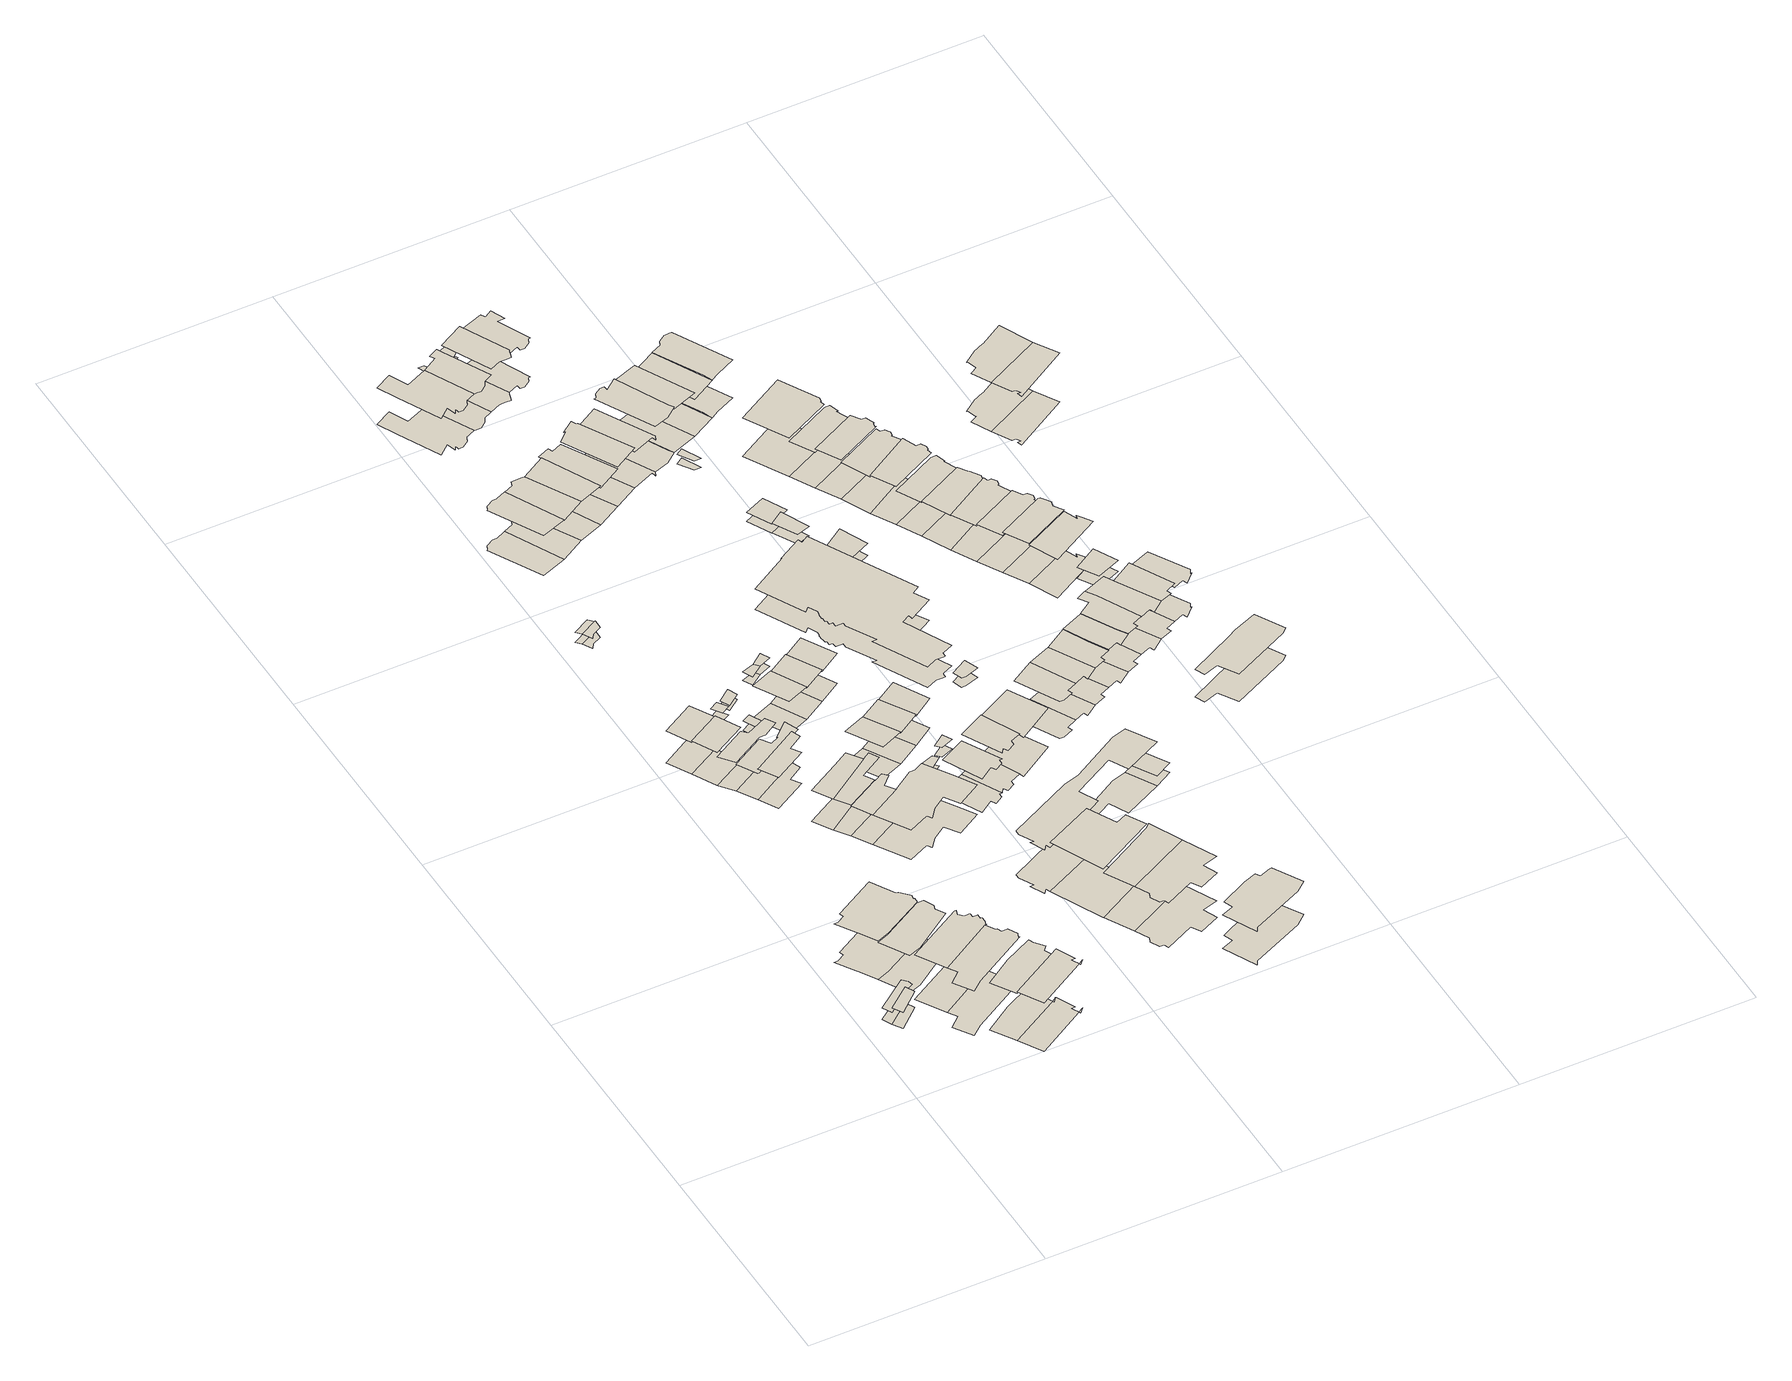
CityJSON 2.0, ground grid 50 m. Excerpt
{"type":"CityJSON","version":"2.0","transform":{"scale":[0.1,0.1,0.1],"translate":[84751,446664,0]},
"CityObjects":{
"building1":{"type":"Building","attributes":{"yearOfConstruction":"1922-01-01Z","measuredHeight":4.08,"storeysAboveGround":1},"geometry":[{"type":"MultiSurface","lod":"1.2","boundaries":[[[0,1,2,3]],[[4,5,6,7]]]}]},
"building2":{"type":"Building","attributes":{"yearOfConstruction":"1923-01-01Z","measuredHeight":2.95,"storeysAboveGround":0},"geometry":[{"type":"MultiSurface","lod":"1.2","boundaries":[[[3,2,8,9,10,11]],[[12,13,14,15,16,17]]]}]},
"building3":{"type":"Building","attributes":{"yearOfConstruction":"1924-01-01Z","measuredHeight":9.67,"storeysAboveGround":3},"geometry":[{"type":"MultiSurface","lod":"1.2","boundaries":[[[18,19,20,21,22,23,24,25,26,27,28,29,30,31,32,33,34,35,36]],[[37,38,39,40,41,42,43,44,45,46,47,48,49,50,51,52,53,54,55]]]}]},
"building4":{"type":"Building","attributes":{"yearOfConstruction":"1923-01-01Z","measuredHeight":9.36,"storeysAboveGround":3},"geometry":[{"type":"MultiSurface","lod":"1.2","boundaries":[[[56,57,58,25,24,23,59,60,61,62,63]],[[64,65,66,67,68,69,70,71,72,73,74]]]}]},
"building5":{"type":"Building","attributes":{"yearOfConstruction":"1922-01-01Z","measuredHeight":11.2,"storeysAboveGround":3},"geometry":[{"type":"MultiSurface","lod":"1.2","boundaries":[[[75,76,77,78,79,80,81,82,81,83,84,85,86,87,88,89,90,91,92,93,94,95,96,97,98,99,100,101,102,103,104,105,106,107,108]],[[109,110,111,112,113,114,115,116,115,117,118,119,120,121,122,123,124,125,126,127,128,129,130,131,132,133,134,135,136,137,138,139,140,141,142]]]}]},
"building6":{"type":"Building","attributes":{"yearOfConstruction":"1922-01-01Z","measuredHeight":11.16,"storeysAboveGround":3},"geometry":[{"type":"MultiSurface","lod":"1.2","boundaries":[[[143,144,145,146,147,148,149,150,151,152,78,77,153,154]],[[155,156,157,158,159,160,161,162,163,164,112,111,165,166]]]}]},
"building7":{"type":"Building","attributes":{"yearOfConstruction":"1925-01-01Z","measuredHeight":11.78,"storeysAboveGround":3},"geometry":[{"type":"MultiSurface","lod":"1.2","boundaries":[[[167,168,169,170,171,172,173,174,175,176]],[[177,178,179,180,181,182,183,184,185,186]]]}]},
"building8":{"type":"Building","attributes":{"yearOfConstruction":"2008-01-01Z","measuredHeight":12.18,"storeysAboveGround":4},"geometry":[{"type":"MultiSurface","lod":"1.2","boundaries":[[[168,167,187,188,189,190,191,192]],[[193,194,195,196,197,198,199,200]]]}]},
"building9":{"type":"Building","attributes":{"yearOfConstruction":"1981-01-01Z","measuredHeight":7.96,"storeysAboveGround":2},"geometry":[{"type":"MultiSurface","lod":"1.2","boundaries":[[[201,202,203,204]],[[205,206,207,208]]]}]},
"building10":{"type":"Building","attributes":{"yearOfConstruction":"1981-01-01Z","measuredHeight":8.29,"storeysAboveGround":2},"geometry":[{"type":"MultiSurface","lod":"1.2","boundaries":[[[209,210,202,201]],[[211,212,213,214]]]}]},
"building11":{"type":"Building","attributes":{"yearOfConstruction":"1883-01-01Z","measuredHeight":7.21,"storeysAboveGround":2},"geometry":[{"type":"MultiSurface","lod":"1.2","boundaries":[[[215,216,217,210,209,218,219,220,221,222]],[[223,224,225,226,227,228,229,230,231,232]]]}]},
"building12":{"type":"Building","attributes":{"yearOfConstruction":"1883-01-01Z","measuredHeight":7.78,"storeysAboveGround":2},"geometry":[{"type":"MultiSurface","lod":"1.2","boundaries":[[[233,234,235,236,237,238,239]],[[240,241,242,243,244,245,246]]]}]},
"building13":{"type":"Building","attributes":{"yearOfConstruction":"1883-01-01Z","measuredHeight":6.56,"storeysAboveGround":2},"geometry":[{"type":"MultiSurface","lod":"1.2","boundaries":[[[239,238,237,247,248,249,250,251,220,219,218]],[[252,253,254,255,256,257,258,259,260,261,262]]]}]},
"building14":{"type":"Building","attributes":{"yearOfConstruction":"2006-01-01Z","measuredHeight":2.51,"storeysAboveGround":0},"geometry":[{"type":"MultiSurface","lod":"1.2","boundaries":[[[263,264,265,266]],[[267,268,269,270]]]}]},
"building15":{"type":"Building","attributes":{"yearOfConstruction":"2006-01-01Z","measuredHeight":2.47,"storeysAboveGround":0},"geometry":[{"type":"MultiSurface","lod":"1.2","boundaries":[[[271,272,273,274,264,263]],[[275,276,277,278,268,267]]]}]},
"building16":{"type":"Building","attributes":{"yearOfConstruction":"1932-01-01Z","measuredHeight":7.81,"storeysAboveGround":2},"geometry":[{"type":"MultiSurface","lod":"1.2","boundaries":[[[279,280,281,282,283]],[[284,285,286,287,288]]]}]},
"building17":{"type":"Building","attributes":{"yearOfConstruction":"1932-01-01Z","measuredHeight":7.52,"storeysAboveGround":2},"geometry":[{"type":"MultiSurface","lod":"1.2","boundaries":[[[289,290,291,292,293,294,295,296]],[[297,298,299,300,301,302,303,304]]]}]},
"building18":{"type":"Building","attributes":{"yearOfConstruction":"1932-01-01Z","measuredHeight":7.76,"storeysAboveGround":2},"geometry":[{"type":"MultiSurface","lod":"1.2","boundaries":[[[293,292,305,306,307,280,279]],[[308,309,310,311,312,285,284]]]}]},
"building19":{"type":"Building","attributes":{"yearOfConstruction":"1981-01-01Z","measuredHeight":2.14,"storeysAboveGround":0},"geometry":[{"type":"MultiSurface","lod":"1.2","boundaries":[[[313,314,315,316]],[[317,318,319,320]]]}]},
"building20":{"type":"Building","attributes":{"yearOfConstruction":"1981-01-01Z","measuredHeight":2.31,"storeysAboveGround":0},"geometry":[{"type":"MultiSurface","lod":"1.2","boundaries":[[[321,322,323,324]],[[325,326,327,328]]]}]},
"building21":{"type":"Building","attributes":{"yearOfConstruction":"1981-01-01Z","measuredHeight":1.22,"storeysAboveGround":0},"geometry":[{"type":"MultiSurface","lod":"1.2","boundaries":[[[329,330,331,332]],[[333,334,335,336]]]}]},
"building22":{"type":"Building","attributes":{"yearOfConstruction":"1885-01-01Z","measuredHeight":7.53,"storeysAboveGround":2},"geometry":[{"type":"MultiSurface","lod":"1.2","boundaries":[[[337,338,339,340,295,294,341,342,343,344,345,346,347]],[[348,349,350,351,303,302,352,353,354,355,356,357,358]]]}]},
"building23":{"type":"Building","attributes":{"yearOfConstruction":"1914-01-01Z","measuredHeight":9.99,"storeysAboveGround":3},"geometry":[{"type":"MultiSurface","lod":"1.2","boundaries":[[[359,360,361,362,363,364,365,366,367,368]],[[369,370,371,372,373,374,375,376,377,378]]]}]},
"building24":{"type":"Building","attributes":{"yearOfConstruction":"1981-01-01Z","measuredHeight":8.21,"storeysAboveGround":2},"geometry":[{"type":"MultiSurface","lod":"1.2","boundaries":[[[379,380,381,382]],[[383,384,385,386]]]}]},
"building25":{"type":"Building","attributes":{"yearOfConstruction":"1981-01-01Z","measuredHeight":7.95,"storeysAboveGround":2},"geometry":[{"type":"MultiSurface","lod":"1.2","boundaries":[[[387,388,389,390]],[[391,392,393,394]]]}]},
"building26":{"type":"Building","attributes":{"yearOfConstruction":"1981-01-01Z","measuredHeight":2.06,"storeysAboveGround":0},"geometry":[{"type":"MultiSurface","lod":"1.2","boundaries":[[[395,396,397,398]],[[399,400,401,402]]]}]},
"building27":{"type":"Building","attributes":{"yearOfConstruction":"1914-01-01Z","measuredHeight":9.81,"storeysAboveGround":3},"geometry":[{"type":"MultiSurface","lod":"1.2","boundaries":[[[362,361,403,404,405,406,407,408,409,410]],[[411,412,413,414,415,416,417,418,419,420]]]}]},
"building28":{"type":"Building","attributes":{"yearOfConstruction":"1981-01-01Z","measuredHeight":7.94,"storeysAboveGround":2},"geometry":[{"type":"MultiSurface","lod":"1.2","boundaries":[[[380,421,422,381]],[[423,424,425,426]]]}]},
"building29":{"type":"Building","attributes":{"yearOfConstruction":"1981-01-01Z","measuredHeight":2.34,"storeysAboveGround":0},"geometry":[{"type":"MultiSurface","lod":"1.2","boundaries":[[[427,428,429,430]],[[431,432,433,434]]]}]},
"building30":{"type":"Building","attributes":{"yearOfConstruction":"1981-01-01Z","measuredHeight":2.1,"storeysAboveGround":0},"geometry":[{"type":"MultiSurface","lod":"1.2","boundaries":[[[396,435,436,397]],[[400,437,438,401]]]}]},
"building31":{"type":"Building","attributes":{"yearOfConstruction":"1981-01-01Z","measuredHeight":7.79,"storeysAboveGround":2},"geometry":[{"type":"MultiSurface","lod":"1.2","boundaries":[[[388,439,440,389]],[[441,442,443,444]]]}]},
"building32":{"type":"Building","attributes":{"yearOfConstruction":"1915-01-01Z","measuredHeight":12.32,"storeysAboveGround":4},"geometry":[{"type":"MultiSurface","lod":"1.2","boundaries":[[[445,446,447,448,449,450,451]],[[452,453,454,455,456,457,458]]]}]},
"building33":{"type":"Building","attributes":{"yearOfConstruction":"1981-01-01Z","measuredHeight":2.23,"storeysAboveGround":0},"geometry":[{"type":"MultiSurface","lod":"1.2","boundaries":[[[428,459,460,429]],[[461,462,463,464]]]}]},
"building34":{"type":"Building","attributes":{"yearOfConstruction":"1913-01-01Z","measuredHeight":9.24,"storeysAboveGround":3},"geometry":[{"type":"MultiSurface","lod":"1.2","boundaries":[[[465,466,467,468,469,470,471,472,473,474,475,476,477,478,479]],[[480,481,482,483,484,485,486,487,488,489,490,491,492,493,494]]]}]},
"building35":{"type":"Building","attributes":{"yearOfConstruction":"1914-01-01Z","measuredHeight":9.83,"storeysAboveGround":3},"geometry":[{"type":"MultiSurface","lod":"1.2","boundaries":[[[403,495,496,404]],[[413,497,498,414]]]}]},
"building36":{"type":"Building","attributes":{"yearOfConstruction":"1917-01-01Z","measuredHeight":8.48,"storeysAboveGround":2},"geometry":[{"type":"MultiSurface","lod":"1.2","boundaries":[[[499,500,501,502,503,504,505,506]],[[507,508,509,510,511,512,513,514]]]}]},
"building37":{"type":"Building","attributes":{"yearOfConstruction":"1981-01-01Z","measuredHeight":7.5,"storeysAboveGround":2},"geometry":[{"type":"MultiSurface","lod":"1.2","boundaries":[[[421,515,516,422]],[[517,518,519,520]]]}]},
"building38":{"type":"Building","attributes":{"yearOfConstruction":"1915-01-01Z","measuredHeight":11.15,"storeysAboveGround":3},"geometry":[{"type":"MultiSurface","lod":"1.2","boundaries":[[[521,522,523,447,446]],[[524,525,526,527,528]]]}]},
"building39":{"type":"Building","attributes":{"yearOfConstruction":"1915-01-01Z","measuredHeight":11.22,"storeysAboveGround":3},"geometry":[{"type":"MultiSurface","lod":"1.2","boundaries":[[[529,530,531,532,533,534,535,536,537,522,521,538]],[[539,540,541,542,543,544,545,546,547,525,524,548]]]}]},
"building40":{"type":"Building","attributes":{"yearOfConstruction":"1981-01-01Z","measuredHeight":7.54,"storeysAboveGround":2},"geometry":[{"type":"MultiSurface","lod":"1.2","boundaries":[[[439,549,550,440]],[[551,552,553,554]]]}]},
"building41":{"type":"Building","attributes":{"yearOfConstruction":"1981-01-01Z","measuredHeight":2.37,"storeysAboveGround":0},"geometry":[{"type":"MultiSurface","lod":"1.2","boundaries":[[[555,556,557,558]],[[559,560,561,562]]]}]},
"building42":{"type":"Building","attributes":{"yearOfConstruction":"1918-01-01Z","measuredHeight":9.37,"storeysAboveGround":3},"geometry":[{"type":"MultiSurface","lod":"1.2","boundaries":[[[495,563,564,565,566,567,568,496]],[[569,570,571,572,573,574,575,576]]]}]},
"building43":{"type":"Building","attributes":{"yearOfConstruction":"1917-01-01Z","measuredHeight":10.06,"storeysAboveGround":3},"geometry":[{"type":"MultiSurface","lod":"1.2","boundaries":[[[504,577,578,579,580,581,582,505]],[[583,584,585,586,587,588,589,590]]]}]},
"building44":{"type":"Building","attributes":{"yearOfConstruction":"1906-01-01Z","measuredHeight":11.05,"storeysAboveGround":3},"geometry":[{"type":"MultiSurface","lod":"1.2","boundaries":[[[591,592,593,594,595,451,450,596,597,598,599,600,601,602,603,604,605]],[[606,607,608,609,610,611,612,613,614,615,616,617,618,619,620,621,622]]]}]},
"building45":{"type":"Building","attributes":{"yearOfConstruction":"1913-01-01Z","measuredHeight":9.19,"storeysAboveGround":3},"geometry":[{"type":"MultiSurface","lod":"1.2","boundaries":[[[623,476,475,624,625,626,627,628,629,630,631,632,633]],[[634,491,490,635,636,637,638,639,640,641,642,643,644]]]}]},
"building46":{"type":"Building","attributes":{"yearOfConstruction":"1918-01-01Z","measuredHeight":2.08,"storeysAboveGround":0},"geometry":[{"type":"MultiSurface","lod":"1.2","boundaries":[[[645,646,632,647,648,649,650]],[[651,652,653,654,655,656,657]]]}]},
"building47":{"type":"Building","attributes":{"yearOfConstruction":"1906-01-01Z","measuredHeight":8.36,"storeysAboveGround":2},"geometry":[{"type":"MultiSurface","lod":"1.2","boundaries":[[[658,659,660,661,662,663,664,665,666,667,668,669]],[[670,671,672,673,674,675,676,677,678,679,680,681]]]}]},
"building48":{"type":"Building","attributes":{"yearOfConstruction":"1918-01-01Z","measuredHeight":10.01,"storeysAboveGround":3},"geometry":[{"type":"MultiSurface","lod":"1.2","boundaries":[[[682,564,563,683,684,685,686,687]],[[688,689,690,691,692,693,694,695]]]}]},
"building49":{"type":"Building","attributes":{"yearOfConstruction":"1913-01-01Z","measuredHeight":10.79,"storeysAboveGround":3},"geometry":[{"type":"MultiSurface","lod":"1.2","boundaries":[[[630,696,697,698,699,700,701,702,703,631]],[[704,705,706,707,708,709,710,711,712,713]]]}]},
"building50":{"type":"Building","attributes":{"yearOfConstruction":"1917-01-01Z","measuredHeight":9.79,"storeysAboveGround":3},"geometry":[{"type":"MultiSurface","lod":"1.2","boundaries":[[[714,715,582,581,716]],[[717,718,719,720,721]]]}]},
"building51":{"type":"Building","attributes":{"yearOfConstruction":"1912-01-01Z","measuredHeight":2.13,"storeysAboveGround":0},"geometry":[{"type":"MultiSurface","lod":"1.2","boundaries":[[[722,723,724,725]],[[726,727,728,729]]]}]},
"building52":{"type":"Building","attributes":{"yearOfConstruction":"1990-01-01Z","measuredHeight":5.24,"storeysAboveGround":1},"geometry":[{"type":"MultiSurface","lod":"1.2","boundaries":[[[730,731,732,733,734,735,736,737,738,739,740,741,742,743,744,745,746,747,748,749,750,751,752,753,754,755,756,757,758,759,760,761,762,763,764,765,766,767,768,769,770,771,772,773,774,775,776,777,778,779,780,781,782,783,784,785,786,787,788,789,790,791,792,793,794,795,796,797,798,799,800,801,802,803,804,805,806,807]],[[808,809,810,811,812,813,814,815,816,817,818,819,820,821,822,823,824,825,826,827,828,829,830,831,832,833,834,835,836,837,838,839,840,841,842,843,844,845,846,847,848,849,850,851,852,853,854,855,856,857,858,859,860,861,862,863,864,865,866,867,868,869,870,871,872,873,874,875,876,877,878,879,880,881,882,883,884,885]]]}]},
"building53":{"type":"Building","attributes":{"yearOfConstruction":"1914-01-01Z","measuredHeight":9.03,"storeysAboveGround":3},"geometry":[{"type":"MultiSurface","lod":"1.2","boundaries":[[[683,886,887,888,889,684]],[[890,891,892,893,894,895]]]}]},
"building54":{"type":"Building","attributes":{"yearOfConstruction":"1913-01-01Z","measuredHeight":9.68,"storeysAboveGround":3},"geometry":[{"type":"MultiSurface","lod":"1.2","boundaries":[[[896,897,898,899,900,901,902,903,904,905,906,907,703,702]],[[908,909,910,911,912,913,914,915,916,917,918,919,920,921]]]}]},
"building55":{"type":"Building","attributes":{"yearOfConstruction":"1991-01-01Z","measuredHeight":2.27,"storeysAboveGround":0},"geometry":[{"type":"MultiSurface","lod":"1.2","boundaries":[[[922,923,924,925,926]],[[927,928,929,930,931]]]}]},
"building56":{"type":"Building","attributes":{"yearOfConstruction":"1914-01-01Z","measuredHeight":11.49,"storeysAboveGround":3},"geometry":[{"type":"MultiSurface","lod":"1.2","boundaries":[[[932,889,888,933,934,935,936,937,938,939,940,941]],[[942,943,944,945,946,947,948,949,950,951,952,953]]]}]},
"building57":{"type":"Building","attributes":{"yearOfConstruction":"1917-01-01Z","measuredHeight":9.25,"storeysAboveGround":3},"geometry":[{"type":"MultiSurface","lod":"1.2","boundaries":[[[954,955,956,957,958,959,960,961]],[[962,963,964,965,966,967,968,969]]]}]},
"building58":{"type":"Building","attributes":{"yearOfConstruction":"2015-01-01Z","measuredHeight":2.2,"storeysAboveGround":0},"geometry":[{"type":"MultiSurface","lod":"1.2","boundaries":[[[970,971,972,973]],[[974,975,976,977]]]}]},
"building59":{"type":"Building","attributes":{"yearOfConstruction":"1995-01-01Z","measuredHeight":2.42,"storeysAboveGround":0},"geometry":[{"type":"MultiSurface","lod":"1.2","boundaries":[[[978,979,980,981]],[[982,983,984,985]]]}]},
"building60":{"type":"Building","attributes":{"yearOfConstruction":"1962-01-01Z","measuredHeight":2.44,"storeysAboveGround":0},"geometry":[{"type":"MultiSurface","lod":"1.2","boundaries":[[[986,987,601,600]],[[988,989,990,991]]]}]},
"building61":{"type":"Building","attributes":{"yearOfConstruction":"1914-01-01Z","measuredHeight":2.31,"storeysAboveGround":0},"geometry":[{"type":"MultiSurface","lod":"1.2","boundaries":[[[992,993,994,995]],[[996,997,998,999]]]}]},
"building62":{"type":"Building","attributes":{"yearOfConstruction":"1914-01-01Z","measuredHeight":10.97,"storeysAboveGround":3},"geometry":[{"type":"MultiSurface","lod":"1.2","boundaries":[[[934,1000,1001,936]],[[1002,1003,1004,1005]]]}]},
"building63":{"type":"Building","attributes":{"yearOfConstruction":"1917-01-01Z","measuredHeight":9.26,"storeysAboveGround":3},"geometry":[{"type":"MultiSurface","lod":"1.2","boundaries":[[[961,1006,1007,1008,1009,1010,954]],[[969,1011,1012,1013,1014,1015,962]]]}]},
"building64":{"type":"Building","attributes":{"yearOfConstruction":"1999-01-01Z","measuredHeight":3.15,"storeysAboveGround":1},"geometry":[{"type":"MultiSurface","lod":"1.2","boundaries":[[[1016,1017,1018,1019]],[[1020,1021,1022,1023]]]}]},
"building65":{"type":"Building","attributes":{"yearOfConstruction":"1917-01-01Z","measuredHeight":9.3,"storeysAboveGround":3},"geometry":[{"type":"MultiSurface","lod":"1.2","boundaries":[[[1024,1025,1010,1009,1008,1026,1027,1028]],[[1029,1030,1015,1014,1013,1031,1032,1033]]]}]},
"building66":{"type":"Building","attributes":{"yearOfConstruction":"1914-01-01Z","measuredHeight":9.45,"storeysAboveGround":3},"geometry":[{"type":"MultiSurface","lod":"1.2","boundaries":[[[1000,1034,1035,1001]],[[1036,1037,1038,1039]]]}]},
"building67":{"type":"Building","attributes":{"yearOfConstruction":"1917-01-01Z","measuredHeight":9.55,"storeysAboveGround":3},"geometry":[{"type":"MultiSurface","lod":"1.2","boundaries":[[[1024,1028,1040,1041,1042,1043,1044,1025]],[[1045,1046,1047,1048,1049,1050,1051,1052]]]}]},
"building68":{"type":"Building","attributes":{"yearOfConstruction":"1914-01-01Z","measuredHeight":9.48,"storeysAboveGround":3},"geometry":[{"type":"MultiSurface","lod":"1.2","boundaries":[[[1053,1034,1054,1055,1056,1057,1058,1059,1060,1061,1062,1035]],[[1063,1064,1065,1066,1067,1068,1069,1070,1071,1072,1073,1074]]]}]},
"building69":{"type":"Building","attributes":{"yearOfConstruction":"1919-01-01Z","measuredHeight":9.7,"storeysAboveGround":3},"geometry":[{"type":"MultiSurface","lod":"1.2","boundaries":[[[1075,1076,1077,1078,1079,1080,1081]],[[1082,1083,1084,1085,1086,1087,1088]]]}]},
"building70":{"type":"Building","attributes":{"yearOfConstruction":"1915-01-01Z","measuredHeight":8.87,"storeysAboveGround":2},"geometry":[{"type":"MultiSurface","lod":"1.2","boundaries":[[[1089,1090,1091,1092,1093,1094,1095,1096,1076,1075]],[[1097,1098,1099,1100,1101,1102,1103,1104,1105,1106]]]}]},
"building71":{"type":"Building","attributes":{"yearOfConstruction":"1915-01-01Z","measuredHeight":9.85,"storeysAboveGround":3},"geometry":[{"type":"MultiSurface","lod":"1.2","boundaries":[[[1107,1108,1109,1110,1111,1112,1113,1114,1090,1089]],[[1115,1116,1117,1118,1119,1120,1121,1122,1123,1124]]]}]},
"building72":{"type":"Building","attributes":{"yearOfConstruction":"1917-01-01Z","measuredHeight":9.58,"storeysAboveGround":3},"geometry":[{"type":"MultiSurface","lod":"1.2","boundaries":[[[1125,1126,1127,1128,1129,1130,1044,1043,1042,1131,1132]],[[1133,1134,1135,1136,1137,1138,1139,1140,1141,1142,1143]]]}]},
"building73":{"type":"Building","attributes":{"yearOfConstruction":"1915-01-01Z","measuredHeight":9.21,"storeysAboveGround":3},"geometry":[{"type":"MultiSurface","lod":"1.2","boundaries":[[[1144,1145,1146,1147,1148,1149,1150,1151,1108,1107]],[[1152,1153,1154,1155,1156,1157,1158,1159,1160,1161]]]}]},
"building74":{"type":"Building","attributes":{"yearOfConstruction":"1915-01-01Z","measuredHeight":9.58,"storeysAboveGround":3},"geometry":[{"type":"MultiSurface","lod":"1.2","boundaries":[[[1162,1163,1164,1165,1166,1145,1144,1167,1168,1169]],[[1170,1171,1172,1173,1174,1175,1176,1177,1178,1179]]]}]},
"building75":{"type":"Building","attributes":{"yearOfConstruction":"1915-01-01Z","measuredHeight":8.42,"storeysAboveGround":2},"geometry":[{"type":"MultiSurface","lod":"1.2","boundaries":[[[1180,1181,1182,1183,1184,1185,1186,1187,1168,1167]],[[1188,1189,1190,1191,1192,1193,1194,1195,1196,1197]]]}]},
"building76":{"type":"Building","attributes":{"yearOfConstruction":"1915-01-01Z","measuredHeight":8.65,"storeysAboveGround":2},"geometry":[{"type":"MultiSurface","lod":"1.2","boundaries":[[[1198,1199,1200,1201,1202,1203,1204,1205,1181,1180]],[[1206,1207,1208,1209,1210,1211,1212,1213,1214,1215]]]}]},
"building77":{"type":"Building","attributes":{"yearOfConstruction":"1917-01-01Z","measuredHeight":9.46,"storeysAboveGround":3},"geometry":[{"type":"MultiSurface","lod":"1.2","boundaries":[[[1125,1216,1217,1218,1219,1220,1127,1126]],[[1221,1222,1223,1224,1225,1226,1227,1228]]]}]},
"building78":{"type":"Building","attributes":{"yearOfConstruction":"1915-01-01Z","measuredHeight":8.93,"storeysAboveGround":2},"geometry":[{"type":"MultiSurface","lod":"1.2","boundaries":[[[1229,1230,1231,1232,1233,1234,1235,1236,1199,1198]],[[1237,1238,1239,1240,1241,1242,1243,1244,1245,1246]]]}]},
"building79":{"type":"Building","attributes":{"yearOfConstruction":"1915-01-01Z","measuredHeight":9.3,"storeysAboveGround":3},"geometry":[{"type":"MultiSurface","lod":"1.2","boundaries":[[[1247,1248,1249,1230,1229,1250,1251,1252,1253,1254]],[[1255,1256,1257,1258,1259,1260,1261,1262,1263,1264]]]}]},
"building80":{"type":"Building","attributes":{"yearOfConstruction":"1915-01-01Z","measuredHeight":10.07,"storeysAboveGround":3},"geometry":[{"type":"MultiSurface","lod":"1.2","boundaries":[[[1265,1266,1267,1268,1269,1270,1271,1272,1251,1250]],[[1273,1274,1275,1276,1277,1278,1279,1280,1281,1282]]]}]},
"building81":{"type":"Building","attributes":{"yearOfConstruction":"1915-01-01Z","measuredHeight":9.73,"storeysAboveGround":3},"geometry":[{"type":"MultiSurface","lod":"1.2","boundaries":[[[1283,1284,1285,1286,1287,1266,1265]],[[1288,1289,1290,1291,1292,1293,1294]]]}]},
"building82":{"type":"Building","attributes":{"yearOfConstruction":"1917-01-01Z","measuredHeight":9.53,"storeysAboveGround":3},"geometry":[{"type":"MultiSurface","lod":"1.2","boundaries":[[[1218,1295,1296,1297,1298,1219]],[[1224,1299,1300,1301,1302,1225]]]}]},
"building83":{"type":"Building","attributes":{"yearOfConstruction":"1920-01-01Z","measuredHeight":6.94,"storeysAboveGround":2},"geometry":[{"type":"MultiSurface","lod":"1.2","boundaries":[[[1303,1304,1305,1306,1307,1308,1309,1310,1311,1312]],[[1313,1314,1315,1316,1317,1318,1319,1320,1321,1322]]]}]},
"building84":{"type":"Building","attributes":{"yearOfConstruction":"1929-01-01Z","measuredHeight":2.84,"storeysAboveGround":0},"geometry":[{"type":"MultiSurface","lod":"1.2","boundaries":[[[1323,1324,1284,1325]],[[1326,1327,1328,1329]]]}]},
"building85":{"type":"Building","attributes":{"yearOfConstruction":"1917-01-01Z","measuredHeight":8.53,"storeysAboveGround":2},"geometry":[{"type":"MultiSurface","lod":"1.2","boundaries":[[[1330,1331,1332,1333,1334,1335,1298,1297]],[[1336,1337,1338,1339,1340,1341,1342,1343]]]}]},
"building86":{"type":"Building","attributes":{"yearOfConstruction":"2008-01-01Z","measuredHeight":12.27,"storeysAboveGround":4},"geometry":[{"type":"MultiSurface","lod":"1.2","boundaries":[[[1344,1345,1346,1347,1348,1349,1350,1351,1352,1353,1354,1355,1356,1357]],[[1358,1359,1360,1361,1362,1363,1364,1365,1366,1367,1368,1369,1370,1371]]]}]},
"building87":{"type":"Building","attributes":{"yearOfConstruction":"2008-01-01Z","measuredHeight":12.26,"storeysAboveGround":4},"geometry":[{"type":"MultiSurface","lod":"1.2","boundaries":[[[1372,1373,1349,1348,1374,1375,1376,1377]],[[1378,1379,1363,1362,1380,1381,1382,1383]]]}]}
},
"vertices":[
[70,180,0],[116,220,0],[106,240,0],[57,200,0],[70,180,41],[116,220,41],[106,240,41],[57,200,41],
[127,250,0],[124,260,0],[114,270,0],[47,220,0],[57,200,30],[106,240,30],[127,250,30],[124,260,30],[114,270,30],[47,220,30],
[69,410,0],[52,400,0],[44,400,0],[69,360,0],[70,360,0],[93,320,0],[120,330,0],[208,380,0],[208,390,0],[205,390,0],[207,400,0],[199,410,0],[189,420,0],[186,420,0],[184,420,0],[156,470,0],[154,470,0],[67,420,0],[66,420,0],[69,410,97],[52,400,97],[44,400,97],[69,360,97],[70,360,97],[93,320,97],[120,330,97],[208,380,97],[208,390,97],[205,390,97],[207,400,97],[199,410,97],[189,420,97],[186,420,97],[184,420,97],[156,470,97],[154,470,97],[67,420,97],[66,420,97],
[222,380,0],[213,380,0],[209,380,0],[127,260,0],[154,270,0],[241,330,0],[228,350,0],[232,360,0],[222,380,94],[213,380,94],[209,380,94],[208,380,94],[120,330,94],[93,320,94],[127,260,94],[154,270,94],[241,330,94],[228,350,94],[232,360,94],
[249,310,0],[127,240,0],[162,180,0],[280,250,0],[284,250,0],[282,250,0],[285,260,0],[284,260,0],[285,270,0],[284,270,0],[283,270,0],[282,270,0],[281,270,0],[281,280,0],[280,280,0],[279,280,0],[278,280,0],[277,280,0],[276,280,0],[275,280,0],[274,280,0],[273,280,0],[272,280,0],[271,280,0],[271,290,0],[270,290,0],[269,290,0],[268,290,0],[267,290,0],[264,290,0],[261,290,0],[258,290,0],[249,300,0],[252,310,0],[249,310,112],[127,240,112],[162,180,112],[280,250,112],[284,250,112],[282,250,112],[285,260,112],[284,260,112],[285,270,112],[284,270,112],[283,270,112],[282,270,112],[281,270,112],[281,280,112],[280,280,112],[279,280,112],[278,280,112],[277,280,112],[276,280,112],[275,280,112],[274,280,112],[273,280,112],[272,280,112],[271,280,112],[271,290,112],[270,290,112],[269,290,112],[268,290,112],[267,290,112],[264,290,112],[261,290,112],[258,290,112],[249,300,112],[252,310,112],
[176,100,0],[199,120,0],[320,190,0],[321,190,0],[318,190,0],[322,200,0],[312,220,0],[299,220,0],[295,230,0],[292,230,0],[175,160,0],[151,140,0],[176,100,112],[199,120,112],[320,190,112],[321,190,112],[318,190,112],[322,200,112],[312,220,112],[299,220,112],[295,230,112],[292,230,112],[175,160,112],[151,140,112],
[240,50,0],[360,120,0],[358,120,0],[350,110,0],[340,130,0],[349,140,0],[333,160,0],[329,170,0],[268,140,0],[209,100,0],[240,50,118],[360,120,118],[358,120,118],[350,110,118],[340,130,118],[349,140,118],[333,160,118],[329,170,118],[268,140,118],[209,100,118],
[269,0,0],[389,70,0],[388,70,0],[379,60,0],[370,80,0],[378,80,0],[360,120,122],[240,50,122],[269,0,122],[389,70,122],[388,70,122],[379,60,122],[370,80,122],[378,80,122],
[58,980,0],[129,1020,0],[102,1070,0],[31,1030,0],[58,980,80],[129,1020,80],[102,1070,80],[31,1030,80],
[85,930,0],[156,970,0],[85,930,83],[156,970,83],[129,1020,83],[58,980,83],
[212,980,0],[168,960,0],[157,970,0],[109,900,0],[179,940,0],[181,940,0],[193,940,0],[225,960,0],[212,980,72],[168,960,72],[157,970,72],[156,970,72],[85,930,72],[109,900,72],[179,940,72],[181,940,72],[193,940,72],[225,960,72],
[155,820,0],[225,860,0],[212,880,0],[244,900,0],[236,920,0],[135,860,0],[132,860,0],[155,820,78],[225,860,78],[212,880,78],[244,900,78],[236,920,78],[135,860,78],[132,860,78],
[256,930,0],[243,960,0],[210,930,0],[214,930,0],[194,920,0],[132,860,66],[135,860,66],[236,920,66],[256,930,66],[243,960,66],[210,930,66],[214,930,66],[194,920,66],[181,940,66],[179,940,66],[109,900,66],
[50,1390,0],[86,1410,0],[77,1420,0],[41,1400,0],[50,1390,25],[86,1410,25],[77,1420,25],[41,1400,25],
[61,1370,0],[68,1380,0],[88,1390,0],[88,1410,0],[61,1370,25],[68,1380,25],[88,1390,25],[88,1410,25],
[215,720,0],[318,790,0],[296,820,0],[262,800,0],[192,760,0],[215,720,78],[318,790,78],[296,820,78],[262,800,78],[192,760,78],
[338,730,0],[329,740,0],[309,730,0],[308,730,0],[237,690,0],[261,650,0],[332,690,0],[318,710,0],[338,730,75],[329,740,75],[309,730,75],[308,730,75],[237,690,75],[261,650,75],[332,690,75],[318,710,75],
[295,750,0],[345,780,0],[334,800,0],[237,690,78],[308,730,78],[295,750,78],[345,780,78],[334,800,78],
[178,1080,0],[196,1090,0],[181,1110,0],[163,1100,0],[178,1080,21],[196,1090,21],[181,1110,21],[163,1100,21],
[214,1010,0],[232,1020,0],[217,1050,0],[199,1040,0],[214,1010,23],[232,1020,23],[217,1050,23],[199,1040,23],
[203,1100,0],[230,1120,0],[221,1140,0],[194,1120,0],[203,1100,12],[230,1120,12],[221,1140,12],[194,1120,12],
[446,670,0],[408,730,0],[388,720,0],[377,720,0],[304,580,0],[347,600,0],[354,590,0],[370,610,0],[399,630,0],[419,600,0],[470,630,0],[446,670,75],[408,730,75],[388,720,75],[377,720,75],[304,580,75],[347,600,75],[354,590,75],[370,610,75],[399,630,75],[419,600,75],[470,630,75],
[18,1700,0],[77,1590,0],[131,1610,0],[71,1730,0],[50,1720,0],[49,1720,0],[40,1720,0],[23,1710,0],[19,1700,0],[20,1700,0],[18,1700,100],[77,1590,100],[131,1610,100],[71,1730,100],[50,1720,100],[49,1720,100],[40,1720,100],[23,1710,100],[19,1700,100],[20,1700,100],
[269,990,0],[317,1010,0],[279,1080,0],[230,1060,0],[269,990,82],[317,1010,82],[279,1080,82],[230,1060,82],
[364,800,0],[412,820,0],[370,890,0],[322,870,0],[364,800,80],[412,820,80],[370,890,80],[322,870,80],
[274,1140,0],[300,1160,0],[291,1170,0],[264,1160,0],[274,1140,21],[300,1160,21],[291,1170,21],[264,1160,21],
[184,1640,0],[124,1750,0],[121,1750,0],[120,1750,0],[111,1750,0],[96,1750,0],[92,1740,0],[93,1740,0],[71,1730,98],[131,1610,98],[184,1640,98],[124,1750,98],[121,1750,98],[120,1750,98],[111,1750,98],[96,1750,98],[92,1740,98],[93,1740,98],
[366,1040,0],[327,1110,0],[317,1010,79],[366,1040,79],[327,1110,79],[279,1080,79],
[419,750,0],[446,760,0],[436,780,0],[410,760,0],[419,750,23],[446,760,23],[436,780,23],[410,760,23],
[326,1170,0],[317,1190,0],[326,1170,21],[317,1190,21],
[461,850,0],[419,920,0],[412,820,78],[461,850,78],[419,920,78],[370,890,78],
[541,270,0],[542,270,0],[670,340,0],[648,380,0],[624,370,0],[593,430,0],[489,380,0],[541,270,123],[542,270,123],[670,340,123],[648,380,123],[624,370,123],[593,430,123],[489,380,123],
[472,780,0],[462,790,0],[446,760,22],[472,780,22],[462,790,22],[436,780,22],
[22,2060,0],[67,1970,0],[91,1990,0],[97,1970,0],[103,1980,0],[104,1970,0],[114,1970,0],[128,1980,0],[132,1990,0],[130,1990,0],[153,2000,0],[103,2100,0],[58,2080,0],[39,2120,0],[3,2100,0],[22,2060,92],[67,1970,92],[91,1990,92],[97,1970,92],[103,1980,92],[104,1970,92],[114,1970,92],[128,1980,92],[132,1990,92],[130,1990,92],[153,2000,92],[103,2100,92],[58,2080,92],[39,2120,92],[3,2100,92],
[236,1660,0],[176,1780,0],[236,1660,98],[176,1780,98],
[481,630,0],[510,650,0],[516,640,0],[533,650,0],[533,660,0],[539,660,0],[497,740,0],[441,710,0],[481,630,85],[510,650,85],[516,640,85],[533,650,85],[533,660,85],[539,660,85],[497,740,85],[441,710,85],
[414,1070,0],[375,1140,0],[366,1040,75],[414,1070,75],[375,1140,75],[327,1110,75],
[575,210,0],[713,280,0],[680,350,0],[575,210,112],[713,280,112],[680,350,112],[670,340,112],[542,270,112],
[585,170,0],[595,150,0],[604,150,0],[608,140,0],[671,170,0],[683,150,0],[727,170,0],[714,200,0],[748,210,0],[590,180,0],[585,170,112],[595,150,112],[604,150,112],[608,140,112],[671,170,112],[683,150,112],[727,170,112],[714,200,112],[748,210,112],[590,180,112],
[506,880,0],[467,950,0],[461,850,75],[506,880,75],[467,950,75],[419,920,75],
[489,800,0],[515,810,0],[505,830,0],[479,810,0],[489,800,24],[515,810,24],[505,830,24],[479,810,24],
[288,1690,0],[227,1800,0],[205,1790,0],[201,1800,0],[175,1790,0],[179,1780,0],[236,1660,94],[288,1690,94],[227,1800,94],[205,1790,94],[201,1800,94],[175,1790,94],[179,1780,94],[176,1780,94],
[546,670,0],[552,660,0],[569,670,0],[569,680,0],[593,690,0],[555,770,0],[539,660,101],[546,670,101],[552,660,101],[569,670,101],[569,680,101],[593,690,101],[555,770,101],[497,740,101],
[455,440,0],[471,410,0],[463,410,0],[477,380,0],[485,390,0],[628,450,0],[608,490,0],[699,540,0],[719,500,0],[801,540,0],[766,600,0],[735,590,0],[630,530,0],[595,520,0],[455,450,0],[455,440,110],[471,410,110],[463,410,110],[477,380,110],[485,390,110],[489,380,110],[593,430,110],[628,450,110],[608,490,110],[699,540,110],[719,500,110],[801,540,110],[766,600,110],[735,590,110],[630,530,110],[595,520,110],[455,450,110],
[136,2120,0],[157,2000,0],[158,2000,0],[168,2000,0],[181,2010,0],[186,2020,0],[184,2020,0],[206,2030,0],[156,2130,0],[150,2140,0],[130,2130,0],[136,2120,92],[157,2000,92],[158,2000,92],[168,2000,92],[181,2010,92],[186,2020,92],[184,2020,92],[206,2030,92],[156,2130,92],[150,2140,92],[130,2130,92],
[145,2180,0],[133,2180,0],[158,2150,0],[154,2150,0],[158,2160,0],[146,2180,0],[145,2180,21],[133,2180,21],[150,2140,21],[158,2150,21],[154,2150,21],[158,2160,21],[146,2180,21],
[730,20,0],[735,30,0],[848,80,0],[871,100,0],[836,160,0],[832,160,0],[808,150,0],[802,160,0],[774,150,0],[714,120,0],[722,100,0],[695,90,0],[730,20,84],[735,30,84],[848,80,84],[871,100,84],[836,160,84],[832,160,84],[808,150,84],[802,160,84],[774,150,84],[714,120,84],[722,100,84],[695,90,84],
[250,1820,0],[340,1720,0],[279,1830,0],[276,1830,0],[271,1840,0],[245,1820,0],[250,1820,100],[227,1800,100],[288,1690,100],[340,1720,100],[279,1830,100],[276,1830,100],[271,1840,100],[245,1820,100],
[229,2040,0],[230,2040,0],[240,2040,0],[253,2040,0],[257,2050,0],[256,2050,0],[260,2060,0],[210,2160,0],[206,2030,108],[229,2040,108],[230,2040,108],[240,2040,108],[253,2040,108],[257,2050,108],[256,2050,108],[260,2060,108],[210,2160,108],[156,2130,108],
[675,730,0],[631,810,0],[596,680,0],[675,730,98],[631,810,98],[555,770,98],[593,690,98],[596,680,98],
[200,2170,0],[222,2190,0],[210,2210,0],[188,2200,0],[200,2170,21],[222,2190,21],[210,2210,21],[188,2200,21],
[499,1090,0],[556,980,0],[578,990,0],[579,990,0],[580,990,0],[581,990,0],[582,990,0],[583,990,0],[584,990,0],[585,990,0],[586,990,0],[587,990,0],[588,990,0],[589,990,0],[590,990,0],[591,990,0],[592,990,0],[593,990,0],[594,990,0],[595,990,0],[596,990,0],[597,990,0],[598,990,0],[599,990,0],[599,1000,0],[600,1000,0],[601,1000,0],[623,1010,0],[574,1110,0],[592,1120,0],[594,1110,0],[646,1140,0],[629,1170,0],[645,1180,0],[530,1400,0],[514,1390,0],[511,1400,0],[459,1370,0],[462,1370,0],[377,1320,0],[429,1220,0],[439,1230,0],[449,1210,0],[448,1200,0],[447,1200,0],[447,1190,0],[448,1190,0],[449,1180,0],[450,1180,0],[451,1180,0],[452,1180,0],[452,1170,0],[453,1170,0],[454,1170,0],[455,1170,0],[456,1170,0],[457,1170,0],[458,1170,0],[459,1170,0],[460,1160,0],[461,1160,0],[462,1160,0],[463,1160,0],[464,1160,0],[465,1160,0],[466,1160,0],[467,1160,0],[468,1160,0],[469,1160,0],[470,1160,0],[471,1160,0],[472,1160,0],[473,1160,0],[474,1160,0],[475,1160,0],[476,1160,0],[476,1150,0],[509,1090,0],[499,1090,52],[556,980,52],[578,990,52],[579,990,52],[580,990,52],[581,990,52],[582,990,52],[583,990,52],[584,990,52],[585,990,52],[586,990,52],[587,990,52],[588,990,52],[589,990,52],[590,990,52],[591,990,52],[592,990,52],[593,990,52],[594,990,52],[595,990,52],[596,990,52],[597,990,52],[598,990,52],[599,990,52],[599,1000,52],[600,1000,52],[601,1000,52],[623,1010,52],[574,1110,52],[592,1120,52],[594,1110,52],[646,1140,52],[629,1170,52],[645,1180,52],[530,1400,52],[514,1390,52],[511,1400,52],[459,1370,52],[462,1370,52],[377,1320,52],[429,1220,52],[439,1230,52],[449,1210,52],[448,1200,52],[447,1200,52],[447,1190,52],[448,1190,52],[449,1180,52],[450,1180,52],[451,1180,52],[452,1180,52],[452,1170,52],[453,1170,52],[454,1170,52],[455,1170,52],[456,1170,52],[457,1170,52],[458,1170,52],[459,1170,52],[460,1160,52],[461,1160,52],[462,1160,52],[463,1160,52],[464,1160,52],[465,1160,52],[466,1160,52],[467,1160,52],[468,1160,52],[469,1160,52],[470,1160,52],[471,1160,52],[472,1160,52],[473,1160,52],[474,1160,52],[475,1160,52],[476,1160,52],[476,1150,52],[509,1090,52],
[388,1740,0],[390,1730,0],[394,1740,0],[331,1860,0],[340,1720,90],[388,1740,90],[390,1730,90],[394,1740,90],[331,1860,90],[279,1830,90],
[282,2070,0],[283,2060,0],[293,2060,0],[306,2070,0],[311,2080,0],[309,2080,0],[315,2080,0],[283,2150,0],[299,2150,0],[286,2180,0],[270,2170,0],[265,2180,0],[282,2070,97],[283,2060,97],[293,2060,97],[306,2070,97],[311,2080,97],[309,2080,97],[315,2080,97],[283,2150,97],[299,2150,97],[286,2180,97],[270,2170,97],[265,2180,97],[210,2160,97],[260,2060,97],
[604,970,0],[612,950,0],[621,950,0],[651,960,0],[640,990,0],[604,970,23],[612,950,23],[621,950,23],[651,960,23],[640,990,23],
[336,1860,0],[426,1750,0],[451,1770,0],[443,1780,0],[389,1890,0],[364,1870,0],[363,1880,0],[354,1880,0],[339,1870,0],[335,1860,0],[336,1860,115],[331,1860,115],[394,1740,115],[426,1750,115],[451,1770,115],[443,1780,115],[389,1890,115],[364,1870,115],[363,1880,115],[354,1880,115],[339,1870,115],[335,1860,115],
[707,860,0],[657,830,0],[704,740,0],[711,740,0],[714,740,0],[736,750,0],[732,760,0],[754,770,0],[707,860,93],[657,830,93],[704,740,93],[711,740,93],[714,740,93],[736,750,93],[732,760,93],[754,770,93],
[478,1540,0],[504,1490,0],[548,1510,0],[523,1560,0],[478,1540,22],[504,1490,22],[548,1510,22],[523,1560,22],
[532,1440,0],[561,1450,0],[534,1510,0],[505,1490,0],[532,1440,24],[561,1450,24],[534,1510,24],[505,1490,24],
[839,560,0],[804,620,0],[839,560,24],[804,620,24],[766,600,24],[801,540,24],
[460,1710,0],[475,1710,0],[456,1750,0],[441,1740,0],[460,1710,23],[475,1710,23],[456,1750,23],[441,1740,23],
[505,1790,0],[443,1910,0],[451,1770,110],[505,1790,110],[443,1910,110],[389,1890,110],
[777,780,0],[780,770,0],[806,790,0],[767,860,0],[756,880,0],[777,780,93],[780,770,93],[806,790,93],[767,860,93],[756,880,93],
[587,1330,0],[631,1350,0],[604,1410,0],[560,1380,0],[587,1330,31],[631,1350,31],[604,1410,31],[560,1380,31],
[829,860,0],[804,910,0],[832,800,0],[829,810,0],[851,820,0],[829,860,93],[804,910,93],[832,800,93],[829,810,93],[851,820,93],
[558,1820,0],[496,1940,0],[505,1790,94],[558,1820,94],[496,1940,94],[443,1910,94],
[873,830,0],[877,820,0],[903,840,0],[891,860,0],[852,930,0],[829,860,95],[851,820,95],[873,830,95],[877,820,95],[903,840,95],[891,860,95],[852,930,95],[804,910,95],
[550,1840,0],[575,1830,0],[617,1850,0],[554,1970,0],[548,1970,0],[547,1970,0],[538,1970,0],[523,1960,0],[519,1950,0],[520,1950,0],[550,1840,95],[558,1820,95],[575,1830,95],[617,1850,95],[554,1970,95],[548,1970,95],[547,1970,95],[538,1970,95],[523,1960,95],[519,1950,95],[520,1950,95],[496,1940,95],
[606,1610,0],[707,1660,0],[704,1670,0],[706,1670,0],[708,1680,0],[664,1760,0],[557,1700,0],[606,1610,97],[707,1660,97],[704,1670,97],[706,1670,97],[708,1680,97],[664,1760,97],[557,1700,97],
[634,1560,0],[735,1610,0],[722,1640,0],[724,1640,0],[726,1640,0],[719,1660,0],[712,1660,0],[710,1660,0],[634,1560,89],[735,1610,89],[722,1640,89],[724,1640,89],[726,1640,89],[719,1660,89],[712,1660,89],[710,1660,89],[707,1660,89],[606,1610,89],
[662,1510,0],[763,1560,0],[760,1560,0],[762,1570,0],[764,1570,0],[757,1590,0],[750,1590,0],[748,1590,0],[662,1510,98],[763,1560,98],[760,1560,98],[762,1570,98],[764,1570,98],[757,1590,98],[750,1590,98],[748,1590,98],[735,1610,98],[634,1560,98],
[947,870,0],[901,960,0],[889,980,0],[887,980,0],[867,970,0],[881,950,0],[929,850,0],[925,860,0],[947,870,96],[901,960,96],[889,980,96],[887,980,96],[867,970,96],[881,950,96],[852,930,96],[891,860,96],[903,840,96],[929,850,96],[925,860,96],
[690,1450,0],[791,1510,0],[778,1530,0],[780,1530,0],[781,1540,0],[775,1550,0],[768,1550,0],[766,1550,0],[690,1450,92],[791,1510,92],[778,1530,92],[780,1530,92],[781,1540,92],[775,1550,92],[768,1550,92],[766,1550,92],[763,1560,92],[662,1510,92],
[818,1460,0],[819,1470,0],[813,1480,0],[806,1480,0],[804,1480,0],[718,1400,0],[819,1450,0],[816,1460,0],[818,1460,96],[819,1470,96],[813,1480,96],[806,1480,96],[804,1480,96],[791,1510,96],[690,1450,96],[718,1400,96],[819,1450,96],[816,1460,96],
[745,1350,0],[847,1400,0],[834,1430,0],[835,1430,0],[837,1430,0],[830,1450,0],[824,1450,0],[822,1450,0],[745,1350,84],[847,1400,84],[834,1430,84],[835,1430,84],[837,1430,84],[830,1450,84],[824,1450,84],[822,1450,84],[819,1450,84],[718,1400,84],
[773,1290,0],[875,1350,0],[871,1350,0],[873,1350,0],[875,1360,0],[868,1370,0],[862,1380,0],[860,1380,0],[773,1290,87],[875,1350,87],[871,1350,87],[873,1350,87],[875,1360,87],[868,1370,87],[862,1380,87],[860,1380,87],[847,1400,87],[745,1350,87],
[970,880,0],[974,870,0],[1000,890,0],[949,980,0],[938,1000,0],[947,870,95],[970,880,95],[974,870,95],[1000,890,95],[949,980,95],[938,1000,95],[889,980,95],[901,960,95],
[801,1240,0],[903,1290,0],[889,1320,0],[891,1320,0],[893,1330,0],[886,1340,0],[879,1340,0],[878,1340,0],[801,1240,89],[903,1290,89],[889,1320,89],[891,1320,89],[893,1330,89],[886,1340,89],[879,1340,89],[878,1340,89],[875,1350,89],[773,1290,89],
[924,1270,0],[917,1270,0],[915,1270,0],[829,1190,0],[931,1240,0],[927,1250,0],[929,1250,0],[931,1260,0],[924,1270,93],[917,1270,93],[915,1270,93],[903,1290,93],[801,1240,93],[829,1190,93],[931,1240,93],[927,1250,93],[929,1250,93],[931,1260,93],
[857,1140,0],[958,1190,0],[945,1210,0],[947,1220,0],[948,1220,0],[942,1230,0],[935,1240,0],[933,1240,0],[857,1140,101],[958,1190,101],[945,1210,101],[947,1220,101],[948,1220,101],[942,1230,101],[935,1240,101],[933,1240,101],[931,1240,101],[829,1190,101],
[885,1080,0],[992,1140,0],[980,1160,0],[973,1170,0],[971,1160,0],[885,1080,97],[992,1140,97],[980,1160,97],[973,1170,97],[971,1160,97],[958,1190,97],[857,1140,97],
[1026,900,0],[1022,910,0],[1045,920,0],[998,1010,0],[1026,900,95],[1022,910,95],[1045,920,95],[998,1010,95],
[988,700,0],[1020,710,0],[1045,670,0],[1170,730,0],[1181,740,0],[1147,800,0],[1096,780,0],[1078,770,0],[1079,770,0],[979,720,0],[988,700,69],[1020,710,69],[1045,670,69],[1170,730,69],[1181,740,69],[1147,800,69],[1096,780,69],[1078,770,69],[1079,770,69],[979,720,69],
[967,1070,0],[1018,1090,0],[942,1110,0],[967,1070,28],[1018,1090,28],[992,1140,28],[942,1110,28],
[1067,930,0],[1071,920,0],[1092,940,0],[1088,940,0],[1094,950,0],[1048,1030,0],[1067,930,85],[1071,920,85],[1092,940,85],[1088,940,85],[1094,950,85],[1048,1030,85],[998,1010,85],[1045,920,85],
[989,1590,0],[990,1590,0],[992,1590,0],[974,1580,0],[995,1540,0],[1115,1600,0],[1082,1670,0],[1032,1640,0],[1031,1640,0],[1008,1630,0],[1009,1630,0],[981,1610,0],[984,1610,0],[983,1610,0],[989,1590,123],[990,1590,123],[992,1590,123],[974,1580,123],[995,1540,123],[1115,1600,123],[1082,1670,123],[1032,1640,123],[1031,1640,123],[1008,1630,123],[1009,1630,123],[981,1610,123],[984,1610,123],[983,1610,123],
[1026,1480,0],[1145,1550,0],[1017,1500,0],[1024,1500,0],[1031,1490,0],[1023,1490,0],[1026,1480,123],[1145,1550,123],[1017,1500,123],[1024,1500,123],[1031,1490,123],[1023,1490,123]
]}
